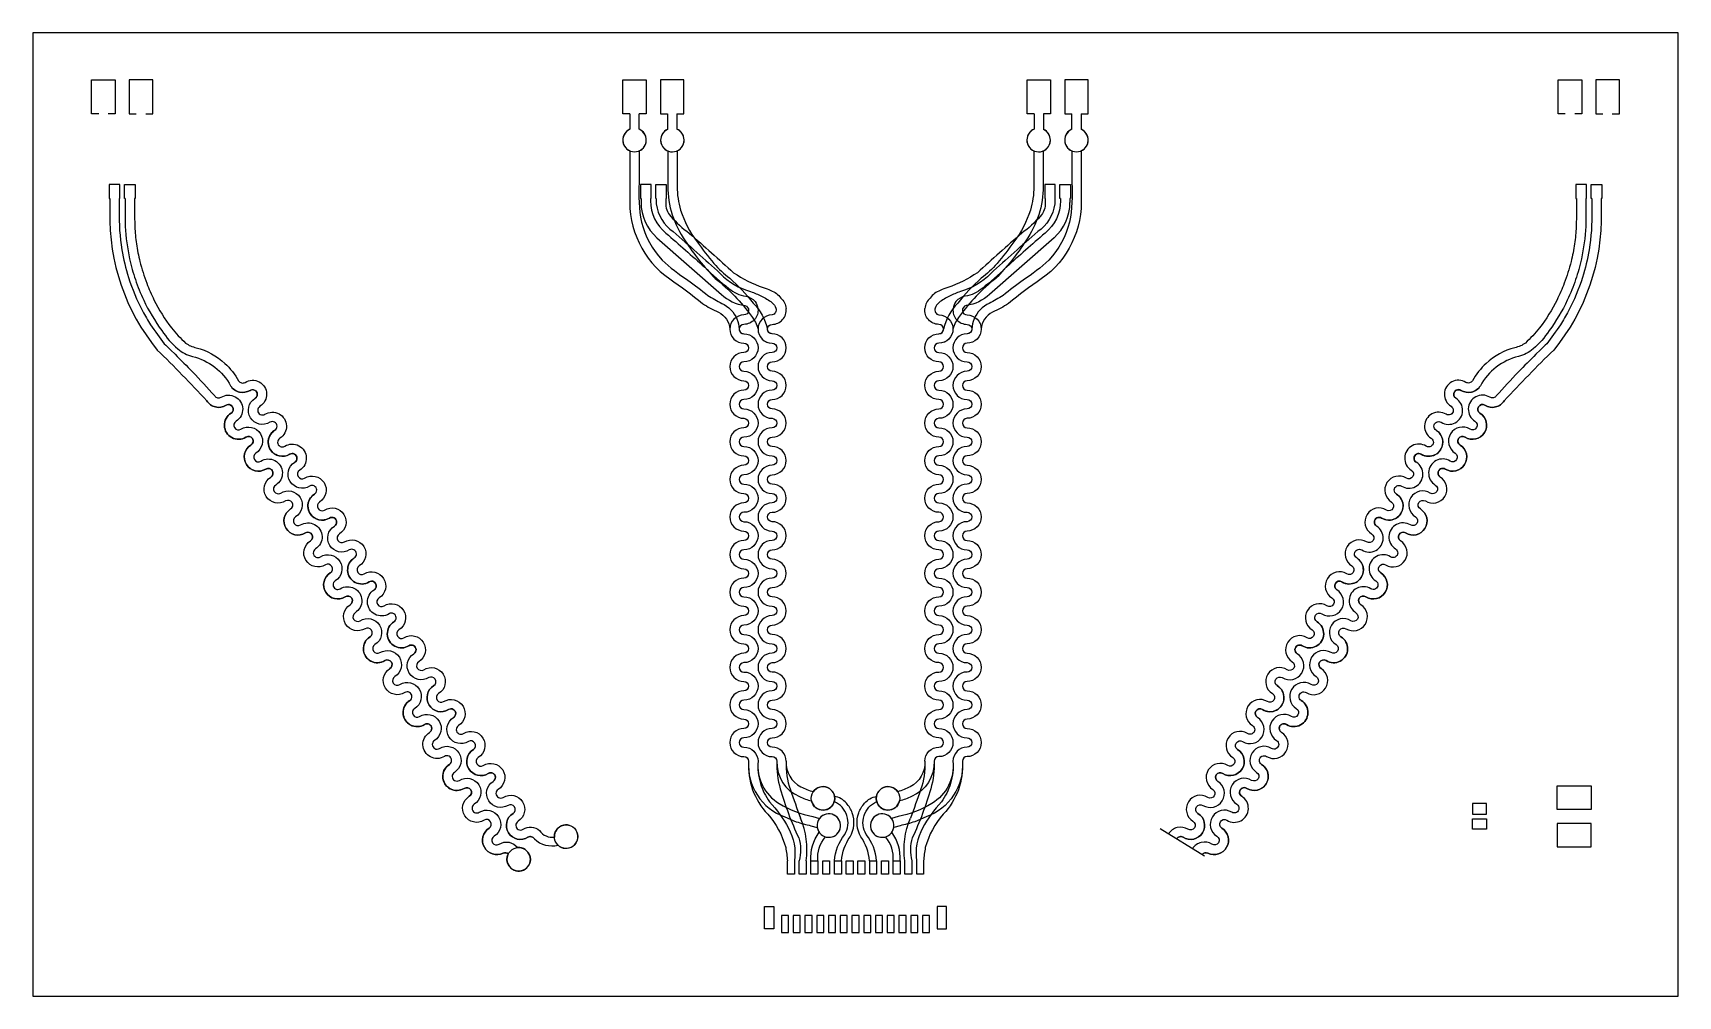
# Model space of a CAD drawing. Header units: inches. Extents: x -35 to 35, y -9 to 32.
import ezdxf

# ---------------------------------------------------------------- set-up
doc = ezdxf.new("R2010")
doc.units = ezdxf.units.IN
doc.header["$MEASUREMENT"] = 0
doc.layers.add('Bottom', color=130, linetype='Continuous')
doc.layers.add('Top', color=11, linetype='Continuous')

msp = doc.modelspace()

# ---------------------------------------------------------------- linework, layer by layer
at = {"layer": 'Bottom'}
for p, q in [((-9.6, 26.98), (-9.6, 25.034)), ((-9.2, 26.98), (-9.2, 25.624)), ((-7.991, 26.98), (-7.991, 25.482)), ((-7.591, 26.98), (-7.591, 25.468)), ((7.591, 26.98), (7.591, 25.468)), ((7.991, 26.98), (7.991, 25.482)), ((9.2, 26.98), (9.2, 25.624)), ((9.6, 26.98), (9.6, 25.034)), ((-0.595, -0.608), (-0.595, -0.607))]:
    msp.add_line(p, q, dxfattribs=at)
for points in [[(-35, -9), (35, -9), (35, 32), (-35, 32)], [(-1.895, -3.24), (-1.6, -3.24), (-1.6, -3.81), (-1.895, -3.81)], [(-1.395, -3.24), (-1.1, -3.24), (-1.1, -3.81), (-1.395, -3.81)], [(-0.895, -3.24), (-0.6, -3.24), (-0.6, -3.81), (-0.895, -3.81)], [(-0.395, -3.24), (-0.1, -3.24), (-0.1, -3.81), (-0.395, -3.81)], [(0.105, -3.24), (0.4, -3.24), (0.4, -3.81), (0.105, -3.81)], [(0.605, -3.24), (0.9, -3.24), (0.9, -3.81), (0.605, -3.81)], [(1.105, -3.24), (1.4, -3.24), (1.4, -3.81), (1.105, -3.81)], [(1.605, -3.24), (1.9, -3.24), (1.9, -3.81), (1.605, -3.81)], [(-3.47, -6.14), (-3.87, -6.14), (-3.87, -5.19), (-3.47, -5.19)], [(-2.85, -5.57), (-3.15, -5.57), (-3.15, -6.29), (-2.85, -6.29)], [(-2.35, -5.57), (-2.65, -5.57), (-2.65, -6.29), (-2.35, -6.29)], [(-1.85, -5.57), (-2.15, -5.57), (-2.15, -6.29), (-1.85, -6.29)], [(-1.35, -5.57), (-1.65, -5.57), (-1.65, -6.29), (-1.35, -6.29)], [(-0.85, -5.57), (-1.15, -5.57), (-1.15, -6.29), (-0.85, -6.29)], [(-0.35, -5.57), (-0.65, -5.57), (-0.65, -6.29), (-0.35, -6.29)], [(0.15, -5.57), (-0.15, -5.57), (-0.15, -6.29), (0.15, -6.29)], [(0.65, -5.57), (0.35, -5.57), (0.35, -6.29), (0.65, -6.29)], [(1.15, -5.57), (0.85, -5.57), (0.85, -6.29), (1.15, -6.29)], [(1.65, -5.57), (1.35, -5.57), (1.35, -6.29), (1.65, -6.29)], [(2.15, -5.57), (1.85, -5.57), (1.85, -6.29), (2.15, -6.29)], [(2.65, -5.57), (2.35, -5.57), (2.35, -6.29), (2.65, -6.29)], [(3.15, -5.57), (2.85, -5.57), (2.85, -6.29), (3.15, -6.29)], [(3.47, -6.14), (3.87, -6.14), (3.87, -5.19), (3.47, -5.19)]]:
    msp.add_lwpolyline(points, close=True, dxfattribs=at)
for points in [[(-9.2, 25.624, 0.069969), (-9.103, 23.942, 22.544078)], [(-7.991, 25.482, 0.153251), (-7.246, 23.152, -0.19905)], [(-7.591, 25.468, 0.069733), (-7.439, 24.455, 17.834001)], [(7.991, 25.482, -0.153251), (7.246, 23.152, 0.19905)], [(7.591, 25.468, -0.069733), (7.439, 24.455, -17.834001)], [(9.2, 25.624, -0.069969), (9.103, 23.942, -22.544078)], [(-9.6, 25.034, 0.260178), (-7.903, 21.525, -0.315895)], [(9.6, 25.034, -0.260178), (7.903, 21.525, 0.315895)], [(-9.103, 23.942, 0.129499), (-8.227, 22.331, -1.844642)], [(-7.439, 24.455, 0.08943), (-6.739, 23.111, -0.4516)], [(7.439, 24.455, -0.08943), (6.739, 23.111, 0.4516)], [(9.103, 23.942, -0.129499), (8.227, 22.331, 1.844642)], [(-7.246, 23.152, 0.051145), (-5.967, 21.545, 1.713893)], [(-6.739, 23.111, 0.030199), (-6.021, 22.191, -70.843638)], [(7.246, 23.152, -0.051145), (5.967, 21.545, -1.713893)], [(6.739, 23.111, -0.030199), (6.021, 22.191, 70.843638)], [(-8.227, 22.331, 0.047319), (-7.138, 21.479, 2.250512)], [(-6.021, 22.191, 0.0565), (-5.352, 21.556, 2.646208)], [(6.021, 22.191, -0.0565), (5.352, 21.556, -2.646208)], [(8.227, 22.331, -0.047319), (7.138, 21.479, -2.250512)], [(-7.903, 21.525, -0.025313), (-6.507, 20.484, -0.025313)], [(-7.138, 21.479, -0.015334), (-6.284, 20.819, 0.055092)], [(-5.967, 21.545, -0.072536), (-4.428, 19.941, 1.88472)], [(-5.352, 21.556, -0.045054), (-4.348, 20.5, -2.655224)], [(5.352, 21.556, 0.045054), (4.348, 20.5, 2.655224)], [(5.967, 21.545, 0.072536), (4.428, 19.941, -1.88472)], [(7.138, 21.479, 0.015334), (6.284, 20.819, -0.055092)], [(7.903, 21.525, 0.025313), (6.507, 20.484, 0.025313)], [(-6.507, 20.484, 0.048206), (-5.832, 20.111, 2.400597)], [(-6.284, 20.819, -0.000622), (-5.691, 20.486, 1.709206)], [(-5.691, 20.486, -0.190808), (-5.044, 19.823, -0.648071)], [(-4.348, 20.5, -0.141477), (-3.748, 19.394, 3.325873)], [(4.348, 20.5, 0.141477), (3.748, 19.394, -3.325873)], [(5.691, 20.486, 0.190808), (5.044, 19.823, 0.648071)], [(6.284, 20.819, 0.000622), (5.691, 20.486, -1.709206)], [(6.507, 20.484, -0.048206), (5.832, 20.111, -2.400597)], [(-5.832, 20.111, -0.268811), (-5.348, 19.394)], [(-5.044, 19.823, -0.089216), (-4.948, 19.394, -1.369325)], [(-4.428, 19.941, -0.10692), (-4.148, 19.394, 1.784146)], [(4.428, 19.941, 0.10692), (4.148, 19.394, -1.784146)], [(5.044, 19.823, 0.089216), (4.948, 19.394, 1.369325)], [(5.832, 20.111, 0.268811), (5.348, 19.394)], [(-5.348, 19.394, 0.414216), (-4.748, 18.794, -1), (-4.748, 18.394, 1), (-4.748, 17.194, -1), (-4.748, 16.794, 1), (-4.748, 15.594, -1), (-4.748, 15.194, 1), (-4.748, 13.994, -1), (-4.748, 13.594, 1), (-4.748, 12.394, -1), (-4.748, 11.994, 1), (-4.748, 10.794, -1), (-4.748, 10.394, 1), (-4.748, 9.194, -1), (-4.748, 8.794, 1), (-4.748, 7.594, -1), (-4.748, 7.194, 1), (-4.748, 5.994, -1), (-4.748, 5.594, 1), (-4.748, 4.394, -1), (-4.748, 3.994, 1), (-4.748, 2.794, -1), (-4.748, 2.394, 1), (-4.748, 1.194, -0.408532), (-4.548, 0.998)], [(-4.948, 19.394, 0.414214), (-4.748, 19.194, -1), (-4.748, 17.994, 1), (-4.748, 17.594, -1), (-4.748, 16.394, 1), (-4.748, 15.994, -1), (-4.748, 14.794, 1), (-4.748, 14.394, -1), (-4.748, 13.194, 1), (-4.748, 12.794, -1), (-4.748, 11.594, 1), (-4.748, 11.194, -1), (-4.748, 9.994, 1), (-4.748, 9.594, -1), (-4.748, 8.394, 1), (-4.748, 7.994, -1), (-4.748, 6.794, 1), (-4.748, 6.394, -1), (-4.748, 5.194, 1), (-4.748, 4.794, -1), (-4.748, 3.594, 1), (-4.748, 3.194, -1), (-4.748, 1.994, 1), (-4.748, 1.594, -0.412317), (-4.148, 0.998)], [(-4.148, 19.394, 0.414214), (-3.548, 18.794, -1), (-3.548, 18.394, 1), (-3.548, 17.194, -1), (-3.548, 16.794, 1), (-3.548, 15.594, -1), (-3.548, 15.194, 1), (-3.548, 13.994, -1), (-3.548, 13.594, 1), (-3.548, 12.394, -1), (-3.548, 11.994, 1), (-3.548, 10.794, -1), (-3.548, 10.394, 1), (-3.548, 9.194, -1), (-3.548, 8.794, 1), (-3.548, 7.594, -1), (-3.548, 7.194, 1), (-3.548, 5.994, -1), (-3.548, 5.594, 1), (-3.548, 4.394, -1), (-3.548, 3.994, 1), (-3.548, 2.794, -1), (-3.548, 2.394, 1), (-3.548, 1.194, -0.408532), (-3.348, 0.998)], [(-2.948, 0.997, 0.412317), (-3.548, 1.594, -1), (-3.548, 1.994, 1), (-3.548, 3.194, -1), (-3.548, 3.594, 1), (-3.548, 4.794, -1), (-3.548, 5.194, 1), (-3.548, 6.394, -1), (-3.548, 6.794, 1), (-3.548, 7.994, -1), (-3.548, 8.394, 1), (-3.548, 9.594, -1), (-3.548, 9.994, 1), (-3.548, 11.194, -1), (-3.548, 11.594, 1), (-3.548, 12.794, -1), (-3.548, 13.194, 1), (-3.548, 14.394, -1), (-3.548, 14.794, 1), (-3.548, 15.994, -1), (-3.548, 16.394, 1), (-3.548, 17.594, -1), (-3.548, 17.994, 1), (-3.548, 19.194, -0.414777), (-3.748, 19.394, -0.414777)], [(2.948, 0.997, -0.412317), (3.548, 1.594, 1), (3.548, 1.994, -1), (3.548, 3.194, 1), (3.548, 3.594, -1), (3.548, 4.794, 1), (3.548, 5.194, -1), (3.548, 6.394, 1), (3.548, 6.794, -1), (3.548, 7.994, 1), (3.548, 8.394, -1), (3.548, 9.594, 1), (3.548, 9.994, -1), (3.548, 11.194, 1), (3.548, 11.594, -1), (3.548, 12.794, 1), (3.548, 13.194, -1), (3.548, 14.394, 1), (3.548, 14.794, -1), (3.548, 15.994, 1), (3.548, 16.394, -1), (3.548, 17.594, 1), (3.548, 17.994, -1), (3.548, 19.194, 0.414777), (3.748, 19.394, 0.414777)], [(2.948, 0.997, -0.412317), (3.548, 1.594, 1), (3.548, 1.994, -1), (3.548, 3.194, 1), (3.548, 3.594, -1), (3.548, 4.794, 1), (3.548, 5.194, -1), (3.548, 6.394, 1), (3.548, 6.794, -1), (3.548, 7.994, 1), (3.548, 8.394, -1), (3.548, 9.594, 1), (3.548, 9.994, -1), (3.548, 11.194, 1), (3.548, 11.594, -1), (3.548, 12.794, 1), (3.548, 13.194, -1), (3.548, 14.394, 1), (3.548, 14.794, -1), (3.548, 15.994, 1), (3.548, 16.394, -1), (3.548, 17.594, 1), (3.548, 17.994, -1), (3.548, 19.194, 0.414777), (3.748, 19.394, 0.414777)], [(4.148, 19.394, -0.414214), (3.548, 18.794, 1), (3.548, 18.394, -1), (3.548, 17.194, 1), (3.548, 16.794, -1), (3.548, 15.594, 1), (3.548, 15.194, -1), (3.548, 13.994, 1), (3.548, 13.594, -1), (3.548, 12.394, 1), (3.548, 11.994, -1), (3.548, 10.794, 1), (3.548, 10.394, -1), (3.548, 9.194, 1), (3.548, 8.794, -1), (3.548, 7.594, 1), (3.548, 7.194, -1), (3.548, 5.994, 1), (3.548, 5.594, -1), (3.548, 4.394, 1), (3.548, 3.994, -1), (3.548, 2.794, 1), (3.548, 2.394, -1), (3.548, 1.194, 0.408532), (3.348, 0.998)], [(4.148, 19.394, -0.414214), (3.548, 18.794, 1), (3.548, 18.394, -1), (3.548, 17.194, 1), (3.548, 16.794, -1), (3.548, 15.594, 1), (3.548, 15.194, -1), (3.548, 13.994, 1), (3.548, 13.594, -1), (3.548, 12.394, 1), (3.548, 11.994, -1), (3.548, 10.794, 1), (3.548, 10.394, -1), (3.548, 9.194, 1), (3.548, 8.794, -1), (3.548, 7.594, 1), (3.548, 7.194, -1), (3.548, 5.994, 1), (3.548, 5.594, -1), (3.548, 4.394, 1), (3.548, 3.994, -1), (3.548, 2.794, 1), (3.548, 2.394, -1), (3.548, 1.194, 0.408532), (3.348, 0.998)], [(4.948, 19.394, -0.414214), (4.748, 19.194, 1), (4.748, 17.994, -1), (4.748, 17.594, 1), (4.748, 16.394, -1), (4.748, 15.994, 1), (4.748, 14.794, -1), (4.748, 14.394, 1), (4.748, 13.194, -1), (4.748, 12.794, 1), (4.748, 11.594, -1), (4.748, 11.194, 1), (4.748, 9.994, -1), (4.748, 9.594, 1), (4.748, 8.394, -1), (4.748, 7.994, 1), (4.748, 6.794, -1), (4.748, 6.394, 1), (4.748, 5.194, -1), (4.748, 4.794, 1), (4.748, 3.594, -1), (4.748, 3.194, 1), (4.748, 1.994, -1), (4.748, 1.594, 0.412317), (4.148, 0.998)], [(4.948, 19.394, -0.414214), (4.748, 19.194, 1), (4.748, 17.994, -1), (4.748, 17.594, 1), (4.748, 16.394, -1), (4.748, 15.994, 1), (4.748, 14.794, -1), (4.748, 14.394, 1), (4.748, 13.194, -1), (4.748, 12.794, 1), (4.748, 11.594, -1), (4.748, 11.194, 1), (4.748, 9.994, -1), (4.748, 9.594, 1), (4.748, 8.394, -1), (4.748, 7.994, 1), (4.748, 6.794, -1), (4.748, 6.394, 1), (4.748, 5.194, -1), (4.748, 4.794, 1), (4.748, 3.594, -1), (4.748, 3.194, 1), (4.748, 1.994, -1), (4.748, 1.594, 0.412317), (4.148, 0.998)], [(5.348, 19.394, -0.414216), (4.748, 18.794, 1), (4.748, 18.394, -1), (4.748, 17.194, 1), (4.748, 16.794, -1), (4.748, 15.594, 1), (4.748, 15.194, -1), (4.748, 13.994, 1), (4.748, 13.594, -1), (4.748, 12.394, 1), (4.748, 11.994, -1), (4.748, 10.794, 1), (4.748, 10.394, -1), (4.748, 9.194, 1), (4.748, 8.794, -1), (4.748, 7.594, 1), (4.748, 7.194, -1), (4.748, 5.994, 1), (4.748, 5.594, -1), (4.748, 4.394, 1), (4.748, 3.994, -1), (4.748, 2.794, 1), (4.748, 2.394, -1), (4.748, 1.194, 0.408532), (4.548, 0.998)], [(5.348, 19.394, -0.414216), (4.748, 18.794, 1), (4.748, 18.394, -1), (4.748, 17.194, 1), (4.748, 16.794, -1), (4.748, 15.594, 1), (4.748, 15.194, -1), (4.748, 13.994, 1), (4.748, 13.594, -1), (4.748, 12.394, 1), (4.748, 11.994, -1), (4.748, 10.794, 1), (4.748, 10.394, -1), (4.748, 9.194, 1), (4.748, 8.794, -1), (4.748, 7.594, 1), (4.748, 7.194, -1), (4.748, 5.994, 1), (4.748, 5.594, -1), (4.748, 4.394, 1), (4.748, 3.994, -1), (4.748, 2.794, 1), (4.748, 2.394, -1), (4.748, 1.194, 0.408532), (4.548, 0.998)], [(-4.548, 0.998, 0.208269), (-3.737, -1.256, 7.786971)], [(-4.148, 0.998, 0.091123), (-4.044, 0.054, 0.084877), (-3.654, -0.731, -0.064803), (-2.856, -1.851, -0.170191), (-2.6, -3.24)], [(-3.348, 0.998, 0.084422), (-3.2, -0.177, -4.832891)], [(-2.948, 0.997, 0.094066), (-2.772, -0.217, -0.998333)], [(4.148, 0.998, -0.091123), (4.044, 0.054, -0.084877), (3.654, -0.731, 0.064803), (2.856, -1.851, 0.170191), (2.6, -3.24)], [(2.948, 0.997, -0.094066), (2.772, -0.217, 0.998333)], [(3.348, 0.998, -0.084422), (3.2, -0.177, 4.832891)], [(4.548, 0.998, -0.208269), (3.737, -1.256, -7.786971)], [(-3.2, -0.177, 0.041885), (-2.416, -2.257, 16.383379)], [(-2.772, -0.217, 0.003926), (-2.34, -1.423, 5.69661)], [(-0.388, -0.788, 0.186706), (-0.891, -0.5, 0.186706)], [(0.388, -0.788, -0.186706), (0.891, -0.5, -0.186706)], [(2.772, -0.217, -0.003926), (2.34, -1.423, -5.69661)], [(3.2, -0.177, -0.041885), (2.416, -2.257, -16.383379)], [(-3.737, -1.256, -0.116596), (-2.971, -2.67, -0.365473)], [(-0.458, -2.121, 0.454196), (-0.904, -0.72, 0.38669)], [(-0.138, -1.203, 0.095052), (-0.388, -0.788, 5.769711)], [(-0.232, -2.222, 0.223113), (-0.138, -1.203, 2.365516)], [(0.232, -2.222, -0.223113), (0.138, -1.203, -2.365516)], [(0.138, -1.203, -0.095052), (0.388, -0.788, -5.769711)], [(0.458, -2.121, -0.454196), (0.904, -0.72, -0.38669)], [(3.737, -1.256, 0.116596), (2.971, -2.67, 0.365473)], [(-2.1, -3.24, 0.140563), (-2.34, -1.423, 2.711107)], [(-1.895, -3.24, -0.174066), (-1.549, -2.022, 2.749458)], [(1.895, -3.24, 0.174066), (1.549, -2.022, -2.749458)], [(2.1, -3.24, -0.140563), (2.34, -1.423, -2.711107)], [(-2.971, -2.67, -0.031511), (-2.895, -3.24, 0.26164)], [(-2.416, -2.257, -0.140882), (-2.395, -3.24, 0.225549)], [(-1.6, -3.24, -0.216245), (-1.273, -2.223, -0.667254)], [(-0.895, -3.24, -0.14805), (-0.458, -2.121, -1.741489)], [(-0.6, -3.24, -0.127249), (-0.232, -2.222, 1.941298)], [(0.6, -3.24, 0.127249), (0.232, -2.222, -1.941298)], [(0.895, -3.24, 0.14805), (0.458, -2.121, 1.741489)], [(1.6, -3.24, 0.216245), (1.273, -2.223, 0.667254)], [(2.416, -2.257, 0.140882), (2.395, -3.24, -0.225549)], [(2.971, -2.67, 0.031511), (2.895, -3.24, -0.26164)]]:
    msp.add_lwpolyline(points, format="xyb", dxfattribs=at)
for points in [[(-2.6, -3.24), (-2.6, -3.81), (-2.895, -3.81), (-2.895, -3.24)], [(-2.1, -3.24), (-2.1, -3.81), (-2.395, -3.81), (-2.395, -3.24)], [(2.395, -3.24), (2.4, -3.24), (2.4, -3.81), (2.105, -3.81), (2.105, -3.24)], [(2.895, -3.24), (2.9, -3.24), (2.9, -3.81), (2.605, -3.81), (2.605, -3.24)]]:
    msp.add_lwpolyline(points, dxfattribs=at)
for centre in [(-1.384, -0.583), (1.384, -0.583), (-12.312, -2.211), (-14.332, -3.179)]:
    msp.add_circle(centre, 0.5, dxfattribs=at)
for centre, start, end in [((-9.4, 27.438), 113.57818, 246.42182), ((-9.4, 27.438), 293.57818, 66.42182), ((-7.791, 27.438), 114.66599, 246.42182), ((-7.791, 27.438), 293.57818, 67.50069), ((7.791, 27.438), 112.49931, 246.42182), ((7.791, 27.438), 293.57818, 65.33401), ((9.4, 27.438), 113.57818, 246.42182), ((9.4, 27.438), 293.57818, 66.42182), ((-1.134, -1.742), 253.90107, 214.00591), ((1.134, -1.742), 325.99409, 286.09893)]:
    msp.add_arc(centre, 0.5, start, end, dxfattribs=at)
at = {"layer": 'Top'}
for p, q in [((-9.6, 28.55), (-9.6, 27.897)), ((-8, 28.55), (-8, 27.893)), ((-7.6, 28.55), (-7.6, 27.9)), ((7.6, 28.55), (7.6, 27.9)), ((8, 28.55), (8, 27.893)), ((9.6, 28.55), (9.6, 27.897)), ((-9.125, 24.95), (-9.125, 24.78)), ((-8.725, 24.95), (-8.725, 24.85)), ((-8.475, 24.95), (-8.475, 24.721)), ((-8.075, 24.95), (-8.075, 24.789)), ((8.075, 24.95), (8.075, 24.789)), ((8.475, 24.95), (8.475, 24.721)), ((8.725, 24.95), (8.725, 24.85)), ((9.125, 24.95), (9.125, 24.78)), ((-31.325, 24.424), (-31.325, 24.424)), ((31.325, 24.424), (31.325, 24.424)), ((-7.078, 23.474), (-7.078, 23.474)), ((7.078, 23.474), (7.078, 23.474)), ((-3.469, 20.436), (-3.469, 20.436)), ((3.469, 20.436), (3.469, 20.436)), ((-30.752, 20.1), (-30.752, 20.1)), ((30.752, 20.1), (30.752, 20.1)), ((-4.224, -0.375), (-4.223, -0.375)), ((4.224, -0.375), (4.223, -0.375)), ((14.85, -3.043), (12.967, -1.886))]:
    msp.add_line(p, q, dxfattribs=at)
for points in [[(-35, -9), (35, -9), (35, 32), (-35, 32)], [(29.85, -1.05), (29.85, -0.05), (31.3, -0.05), (31.3, -1.05)], [(26.85, -1.25), (26.85, -0.8), (26.25, -0.8), (26.25, -1.25)], [(26.85, -1.45), (26.85, -1.9), (26.25, -1.9), (26.25, -1.45)], [(31.3, -2.65), (31.3, -1.65), (29.85, -1.65), (29.85, -2.65)]]:
    msp.add_lwpolyline(points, close=True, dxfattribs=at)
for points in [[(-32.2, 28.55), (-32.5, 28.55), (-32.5, 30), (-31.5, 30), (-31.5, 28.55), (-31.8, 28.55)], [(-30.2, 28.55), (-29.9, 28.55), (-29.9, 30), (-30.9, 30), (-30.9, 28.55), (-30.6, 28.55)], [(-9.6, 28.55), (-9.9, 28.55), (-9.9, 30), (-8.9, 30), (-8.9, 28.55), (-9.2, 28.55)], [(-7.6, 28.55), (-7.3, 28.55), (-7.3, 30), (-8.3, 30), (-8.3, 28.55), (-8, 28.55)], [(7.6, 28.55), (7.3, 28.55), (7.3, 30), (8.3, 30), (8.3, 28.55), (8, 28.55)], [(9.6, 28.55), (9.9, 28.55), (9.9, 30), (8.9, 30), (8.9, 28.55), (9.2, 28.55)], [(30.2, 28.55), (29.9, 28.55), (29.9, 30), (30.9, 30), (30.9, 28.55), (30.6, 28.55)], [(32.2, 28.55), (32.5, 28.55), (32.5, 30), (31.5, 30), (31.5, 28.55), (31.8, 28.55)], [(-9.2, 27.897), (-9.2, 28.55)], [(9.2, 27.897), (9.2, 28.55)], [(-31.325, 24.95), (-31.3, 24.95), (-31.3, 25.55), (-31.75, 25.55), (-31.75, 24.95), (-31.725, 24.95)], [(-31.075, 24.95), (-31.1, 24.95), (-31.1, 25.55), (-30.65, 25.55), (-30.65, 24.95), (-30.675, 24.95)], [(-8.725, 24.95), (-8.7, 24.95), (-8.7, 25.55), (-9.15, 25.55), (-9.15, 24.95), (-9.125, 24.95)], [(-8.475, 24.95), (-8.5, 24.95), (-8.5, 25.55), (-8.05, 25.55), (-8.05, 24.95), (-8.075, 24.95)], [(8.475, 24.95), (8.5, 24.95), (8.5, 25.55), (8.05, 25.55), (8.05, 24.95), (8.075, 24.95)], [(8.725, 24.95), (8.7, 24.95), (8.7, 25.55), (9.15, 25.55), (9.15, 24.95), (9.125, 24.95)], [(31.075, 24.95), (31.1, 24.95), (31.1, 25.55), (30.65, 25.55), (30.65, 24.95), (30.675, 24.95)], [(31.325, 24.95), (31.3, 24.95), (31.3, 25.55), (31.75, 25.55), (31.75, 24.95), (31.725, 24.95)], [(-2.97, 19.994), (-2.982, 19.994)], [(2.97, 19.994), (2.982, 19.994)], [(-3.001, -1.374), (-2.524, -1.576)], [(-1.809, -1.358), (-1.528, -1.435)], [(1.809, -1.358), (1.528, -1.435)], [(3.001, -1.374), (2.524, -1.576)], [(-1.897, -1.748), (-1.628, -1.822)], [(1.897, -1.748), (1.628, -1.822)]]:
    msp.add_lwpolyline(points, dxfattribs=at)
for points in [[(-31.725, 24.95), (-31.725, 24.383, 0.17889), (-29.71, 18.5, -0.014539), (-27.606, 16.344, 0.414214), (-26.78, 16.151, -1), (-26.569, 15.812, 1), (-25.935, 14.792, -1), (-25.724, 14.453, 1), (-25.935, 14.792, -1), (-26.569, 15.812, 1), (-26.78, 16.151, -0.414214), (-27.606, 16.344)], [(-31.325, 24.95), (-31.325, 24.424, 0.047793), (-31.213, 22.77, 0.035503), (-30.93, 21.588, 0.04506), (-30.336, 20.166, 0.020076), (-29.99, 19.571, 0.007342), (-29.412, 18.768, -0.00297), (-29.136, 18.5), (-28.952, 18.318, -0.005065), (-28.209, 17.566, -0.010756), (-27.266, 16.555, 0.414214), (-26.991, 16.491, -1), (-26.357, 15.472, 1), (-26.146, 15.132, -1), (-25.513, 14.113, 1), (-25.302, 13.773, -1), (-24.668, 12.754, 1), (-24.457, 12.414, -1), (-23.824, 11.395, 1), (-23.613, 11.055, -1), (-22.979, 10.036, 1), (-22.768, 9.697, -1), (-22.134, 8.677, 1), (-21.923, 8.338, -1), (-21.29, 7.318, 1), (-21.079, 6.979, -1), (-20.445, 5.96, 1), (-20.234, 5.62, -1), (-19.601, 4.601, 1), (-19.389, 4.261, -1), (-18.756, 3.242, 1), (-18.545, 2.902, -1), (-17.911, 1.883, 1), (-17.7, 1.543, -1), (-17.067, 0.524, 1), (-16.856, 0.184, -1), (-16.222, -0.835, 1), (-16.011, -1.175, -1), (-15.378, -2.194, 1), (-15.166, -2.534, -0.387284), (-14.372, -2.681, -0.387284)], [(-31.075, 24.95), (-31.075, 24.566, 0.016759), (-31.068, 23.763, 0.041781), (-30.883, 22.377, 0.027407), (-30.638, 21.5, 0.028224), (-30.287, 20.629, 0.053109), (-29.509, 19.325, 0.074761), (-28.832, 18.55, 0.122622), (-28.207, 18.228, -0.210336), (-26.587, 16.978)], [(-30.675, 24.95), (-30.675, 24.604, 0.001375), (-30.667, 23.746, 0.022803), (-30.594, 23.023, 0.02434), (-30.446, 22.266, 0.030531), (-30.157, 21.344, 0.022568), (-29.848, 20.637, 0.044678), (-29.106, 19.441, 0.03404), (-28.503, 18.798, 0.113621), (-28.052, 18.601, -0.119811), (-26.834, 17.933, -0.081693), (-26.247, 17.189, 0.414214), (-25.972, 17.125, -1), (-25.338, 16.105, 1), (-25.127, 15.766, -1), (-24.494, 14.746, 1), (-24.283, 14.407, -1), (-23.649, 13.388, 1), (-23.438, 13.048, -1), (-22.804, 12.029, 1), (-22.593, 11.689, -1), (-21.96, 10.67, 1), (-21.749, 10.33, -1), (-21.115, 9.311, 1), (-20.904, 8.971, -1), (-20.271, 7.952, 1), (-20.06, 7.612, -1), (-19.426, 6.593, 1), (-19.215, 6.253, -1), (-18.581, 5.234, 1), (-18.37, 4.894, -1), (-17.737, 3.875, 1), (-17.526, 3.535, -1), (-16.892, 2.516, 1), (-16.681, 2.177, -1), (-16.048, 1.157, 1), (-15.837, 0.818, -1), (-15.203, -0.202, 1), (-14.992, -0.541, -1), (-14.358, -1.56, 1), (-14.147, -1.9, -0.326276), (-13.442, -1.953, -0.418593)], [(-8.725, 24.85, 0.22442), (-8.067, 23.477, 2.086615)], [(-8.475, 24.721, 0.219446), (-7.756, 23.539, -4.212058)], [(-8.075, 24.789, 0.197026), (-7.856, 24.187, -3.275441)], [(8.475, 24.721, -0.219446), (7.756, 23.539, 4.212058)], [(8.075, 24.789, -0.197026), (7.856, 24.187, 3.275441)], [(8.725, 24.85, -0.22442), (8.067, 23.477, -2.086615)], [(30.675, 24.95), (30.675, 24.604, -0.001375), (30.667, 23.746, -0.022803), (30.594, 23.023, -0.02434), (30.446, 22.266, -0.030531), (30.157, 21.344, -0.022568), (29.848, 20.637, -0.044678), (29.106, 19.441, -0.03404), (28.503, 18.798, -0.113621), (28.052, 18.601, 0.119811), (26.834, 17.933, 0.081693), (26.247, 17.189, -0.414214), (25.972, 17.125, 1), (25.338, 16.105, -1), (25.127, 15.766, 1), (24.494, 14.746, -1), (24.283, 14.407, 1), (23.649, 13.388, -1), (23.438, 13.048, 1), (22.804, 12.029, -1), (22.593, 11.689, 1), (21.96, 10.67, -1), (21.749, 10.33, 1), (21.115, 9.311, -1), (20.904, 8.971, 1), (20.271, 7.952, -1), (20.06, 7.612, 1), (19.426, 6.593, -1), (19.215, 6.253, 1), (18.581, 5.234, -1), (18.37, 4.894, 1), (17.737, 3.875, -1), (17.526, 3.535, 1), (16.892, 2.516, -1), (16.681, 2.177, 1), (16.048, 1.157, -1), (15.837, 0.818, 1), (15.203, -0.202, -1), (14.992, -0.541, 1), (14.358, -1.56, -1), (14.147, -1.9, 0.418593), (13.316, -2.101, 0.418593)], [(31.325, 24.95), (31.325, 24.424, -0.047793), (31.213, 22.77, -0.035503), (30.93, 21.588, -0.04506), (30.336, 20.166, -0.020076), (29.99, 19.571, -0.007342), (29.412, 18.768, 0.00297), (29.136, 18.5), (28.952, 18.318, 0.005065), (28.209, 17.566, 0.010756), (27.266, 16.555, -0.414214), (26.991, 16.491, 1), (26.357, 15.472, -1), (26.146, 15.132, 1), (25.513, 14.113, -1), (25.302, 13.773, 1), (24.668, 12.754, -1), (24.457, 12.414, 1), (23.824, 11.395, -1), (23.613, 11.055, 1), (22.979, 10.036, -1), (22.768, 9.697, 1), (22.134, 8.677, -1), (21.923, 8.338, 1), (21.29, 7.318, -1), (21.079, 6.979, 1), (20.445, 5.96, -1), (20.234, 5.62, 1), (19.601, 4.601, -1), (19.389, 4.261, 1), (18.756, 3.242, -1), (18.545, 2.902, 1), (17.911, 1.883, -1), (17.7, 1.543, 1), (17.067, 0.524, -1), (16.856, 0.184, 1), (16.222, -0.835, -1), (16.011, -1.175, 1), (15.378, -2.194, -1), (15.166, -2.534, 0.415672), (14.339, -2.729, 0.415672)], [(31.725, 24.95), (31.725, 24.383, -0.17889), (29.71, 18.5, 0.014539), (27.606, 16.344, -0.414214), (26.78, 16.151, 1), (26.569, 15.812, -1), (25.935, 14.792, 1), (25.724, 14.453, -1), (25.935, 14.792, 1), (26.569, 15.812, -1), (26.78, 16.151, 0.414214), (27.606, 16.344)], [(31.075, 24.95), (31.075, 24.566, -0.016759), (31.068, 23.763, -0.041781), (30.883, 22.377, -0.027407), (30.638, 21.5, -0.028224), (30.287, 20.629, -0.053109), (29.509, 19.325, -0.074761), (28.832, 18.55, -0.122622), (28.207, 18.228, 0.210336), (26.587, 16.978)], [(-7.856, 24.187, 0.053242), (-7.078, 23.474, 0.916995)], [(7.856, 24.187, -0.053242), (7.078, 23.474, -0.916995)], [(-8.448, 23.279), (-5.708, 20.864, 0.140261), (-4.715, 20.391, -0.920604), (-4.748, 19.994)], [(-8.067, 23.477, -0.006754), (-6.417, 22.022, -0.060817)], [(-7.756, 23.539, -0.008578), (-5.753, 21.753, -4.002252)], [(-7.078, 23.474, -0.005285), (-5.187, 21.79, 0.071341)], [(8.448, 23.279), (5.708, 20.864, -0.140261), (4.715, 20.391, 0.920604), (4.748, 19.994)], [(7.078, 23.474, 0.005285), (5.187, 21.79, -0.071341)], [(7.756, 23.539, 0.008578), (5.753, 21.753, 4.002252)], [(8.067, 23.477, 0.006754), (6.417, 22.022, 0.060817)], [(-6.417, 22.022, 0.019885), (-5.39, 21.118, -0.010322)], [(-5.753, 21.753, 0.131689), (-4.462, 20.991, -3.788868)], [(-5.187, 21.79, 0.062266), (-3.928, 21.162, 0.099814)], [(5.187, 21.79, -0.062266), (3.928, 21.162, -0.099814)], [(5.753, 21.753, -0.131689), (4.462, 20.991, 3.788868)], [(6.417, 22.022, -0.019885), (5.39, 21.118, 0.010322)], [(-5.39, 21.118, 0.126828), (-4.669, 20.789, -4.54327)], [(-3.928, 21.162, -0.017642), (-3.603, 21.037, -0.210053)], [(-3.603, 21.037, -0.141669), (-3.179, 20.713, 1.580903)], [(3.603, 21.037, 0.141669), (3.179, 20.713, -1.580903)], [(3.928, 21.162, 0.017642), (3.603, 21.037, 0.210053)], [(5.39, 21.118, -0.126828), (4.669, 20.789, 4.54327)], [(-4.669, 20.789, -0.173827), (-4.276, 20.565, 1.142083)], [(-4.462, 20.991, -0.029459), (-3.998, 20.794, 0.181443)], [(-4.276, 20.565, -0.13981), (-4.152, 20.264, 0.339885)], [(-3.998, 20.794, -0.056764), (-3.554, 20.521, -0.147641), (-3.387, 20.285, -0.43716), (-3.548, 19.994, 0.43716)], [(-3.179, 20.713, -0.19317), (-2.952, 20.264, -1.75759)], [(3.179, 20.713, 0.19317), (2.952, 20.264, 1.75759)], [(3.998, 20.794, 0.056764), (3.554, 20.521, 0.147641), (3.387, 20.285, 0.43716), (3.548, 19.994, -0.43716)], [(4.462, 20.991, 0.029459), (3.998, 20.794, -0.181443)], [(4.276, 20.565, 0.13981), (4.152, 20.264, -0.339885)], [(4.669, 20.789, 0.173827), (4.276, 20.565, -1.142083)], [(-4.748, 19.994, 1), (-4.748, 18.794, -1), (-4.748, 18.394, 1), (-4.748, 17.194, -1), (-4.748, 16.794, 1), (-4.748, 15.594, -1), (-4.748, 15.194, 1), (-4.748, 13.994, -1), (-4.748, 13.594, 1), (-4.748, 12.394, -1), (-4.748, 11.994, 1), (-4.748, 10.794, -1), (-4.748, 10.394, 1), (-4.748, 9.194, -1), (-4.748, 8.794, 1), (-4.748, 7.594, -1), (-4.748, 7.194, 1), (-4.748, 5.994, -1), (-4.748, 5.594, 1), (-4.748, 4.394, -1), (-4.748, 3.994, 1), (-4.748, 2.794, -1), (-4.748, 2.394, 1), (-4.748, 1.194, -0.408532), (-4.548, 0.998), (-4.548, 0.998)], [(-4.152, 20.264, -0.448817), (-4.748, 19.594, 1), (-4.748, 19.194, -1), (-4.748, 17.994, 1), (-4.748, 17.594, -1), (-4.748, 16.394, 1), (-4.748, 15.994, -1), (-4.748, 14.794, 1), (-4.748, 14.394, -1), (-4.748, 13.194, 1), (-4.748, 12.794, -1), (-4.748, 11.594, 1), (-4.748, 11.194, -1), (-4.748, 9.994, 1), (-4.748, 9.594, -1), (-4.748, 8.394, 1), (-4.748, 7.994, -1), (-4.748, 6.794, 1), (-4.748, 6.394, -1), (-4.748, 5.194, 1), (-4.748, 4.794, -1), (-4.748, 3.594, 1), (-4.748, 3.194, -1), (-4.748, 1.994, 1), (-4.748, 1.594, -0.412317), (-4.148, 0.998)], [(-3.548, 19.994, 1), (-3.548, 18.794, -1), (-3.548, 18.394, 1), (-3.548, 17.194, -1), (-3.548, 16.794, 1), (-3.548, 15.594, -1), (-3.548, 15.194, 1), (-3.548, 13.994, -1), (-3.548, 13.594, 1), (-3.548, 12.394, -1), (-3.548, 11.994, 1), (-3.548, 10.794, -1), (-3.548, 10.394, 1), (-3.548, 9.194, -1), (-3.548, 8.794, 1), (-3.548, 7.594, -1), (-3.548, 7.194, 1), (-3.548, 5.994, -1), (-3.548, 5.594, 1), (-3.548, 4.394, -1), (-3.548, 3.994, 1), (-3.548, 2.794, -1), (-3.548, 2.394, 1), (-3.548, 1.194, -0.408532), (-3.348, 0.998)], [(-2.948, 0.998, 0.412317), (-3.548, 1.594, -1), (-3.548, 1.994, 1), (-3.548, 3.194, -1), (-3.548, 3.594, 1), (-3.548, 4.794, -1), (-3.548, 5.194, 1), (-3.548, 6.394, -1), (-3.548, 6.794, 1), (-3.548, 7.994, -1), (-3.548, 8.394, 1), (-3.548, 9.594, -1), (-3.548, 9.994, 1), (-3.548, 11.194, -1), (-3.548, 11.594, 1), (-3.548, 12.794, -1), (-3.548, 13.194, 1), (-3.548, 14.394, -1), (-3.548, 14.794, 1), (-3.548, 15.994, -1), (-3.548, 16.394, 1), (-3.548, 17.594, -1), (-3.548, 17.994, 1), (-3.548, 19.194, -1), (-3.548, 19.594, 0.448817), (-2.952, 20.264)], [(2.948, 0.998, -0.412317), (3.548, 1.594, 1), (3.548, 1.994, -1), (3.548, 3.194, 1), (3.548, 3.594, -1), (3.548, 4.794, 1), (3.548, 5.194, -1), (3.548, 6.394, 1), (3.548, 6.794, -1), (3.548, 7.994, 1), (3.548, 8.394, -1), (3.548, 9.594, 1), (3.548, 9.994, -1), (3.548, 11.194, 1), (3.548, 11.594, -1), (3.548, 12.794, 1), (3.548, 13.194, -1), (3.548, 14.394, 1), (3.548, 14.794, -1), (3.548, 15.994, 1), (3.548, 16.394, -1), (3.548, 17.594, 1), (3.548, 17.994, -1), (3.548, 19.194, 1), (3.548, 19.594, -0.448817), (2.952, 20.264)], [(3.548, 19.994, -1), (3.548, 18.794, 1), (3.548, 18.394, -1), (3.548, 17.194, 1), (3.548, 16.794, -1), (3.548, 15.594, 1), (3.548, 15.194, -1), (3.548, 13.994, 1), (3.548, 13.594, -1), (3.548, 12.394, 1), (3.548, 11.994, -1), (3.548, 10.794, 1), (3.548, 10.394, -1), (3.548, 9.194, 1), (3.548, 8.794, -1), (3.548, 7.594, 1), (3.548, 7.194, -1), (3.548, 5.994, 1), (3.548, 5.594, -1), (3.548, 4.394, 1), (3.548, 3.994, -1), (3.548, 2.794, 1), (3.548, 2.394, -1), (3.548, 1.194, 0.408532), (3.348, 0.998)], [(4.152, 20.264, 0.448817), (4.748, 19.594, -1), (4.748, 19.194, 1), (4.748, 17.994, -1), (4.748, 17.594, 1), (4.748, 16.394, -1), (4.748, 15.994, 1), (4.748, 14.794, -1), (4.748, 14.394, 1), (4.748, 13.194, -1), (4.748, 12.794, 1), (4.748, 11.594, -1), (4.748, 11.194, 1), (4.748, 9.994, -1), (4.748, 9.594, 1), (4.748, 8.394, -1), (4.748, 7.994, 1), (4.748, 6.794, -1), (4.748, 6.394, 1), (4.748, 5.194, -1), (4.748, 4.794, 1), (4.748, 3.594, -1), (4.748, 3.194, 1), (4.748, 1.994, -1), (4.748, 1.594, 0.412317), (4.148, 0.998)], [(4.748, 19.994, -1), (4.748, 18.794, 1), (4.748, 18.394, -1), (4.748, 17.194, 1), (4.748, 16.794, -1), (4.748, 15.594, 1), (4.748, 15.194, -1), (4.748, 13.994, 1), (4.748, 13.594, -1), (4.748, 12.394, 1), (4.748, 11.994, -1), (4.748, 10.794, 1), (4.748, 10.394, -1), (4.748, 9.194, 1), (4.748, 8.794, -1), (4.748, 7.594, 1), (4.748, 7.194, -1), (4.748, 5.994, 1), (4.748, 5.594, -1), (4.748, 4.394, 1), (4.748, 3.994, -1), (4.748, 2.794, 1), (4.748, 2.394, -1), (4.748, 1.194, 0.408532), (4.548, 0.998), (4.548, 0.998)], [(-24.705, 15.086, 1), (-24.916, 15.426, -1), (-25.549, 16.445, -1)], [(-24.705, 15.086, 1), (-24.916, 15.426, -1), (-25.549, 16.445, -1)], [(24.705, 15.086, -1), (24.916, 15.426, 1), (25.549, 16.445, 1)], [(24.705, 15.086, -1), (24.916, 15.426, 1), (25.549, 16.445, 1)], [(-23.016, 12.368, 1), (-23.227, 12.708, -1), (-23.86, 13.727, -1)], [(-23.016, 12.368, 1), (-23.227, 12.708, -1), (-23.86, 13.727, -1)], [(23.016, 12.368, -1), (23.227, 12.708, 1), (23.86, 13.727, 1)], [(23.016, 12.368, -1), (23.227, 12.708, 1), (23.86, 13.727, 1)], [(-24.035, 11.735, 1), (-24.246, 12.075, -1), (-24.879, 13.094, -1)], [(-24.035, 11.735, 1), (-24.246, 12.075, -1), (-24.879, 13.094, -1)], [(24.035, 11.735, -1), (24.246, 12.075, 1), (24.879, 13.094, 1)], [(24.035, 11.735, -1), (24.246, 12.075, 1), (24.879, 13.094, 1)], [(-21.326, 9.651, 1), (-21.538, 9.99, -1), (-22.171, 11.009, -1)], [(-21.326, 9.651, 1), (-21.538, 9.99, -1), (-22.171, 11.009, -1)], [(21.326, 9.651, -1), (21.538, 9.99, 1), (22.171, 11.009, 1)], [(21.326, 9.651, -1), (21.538, 9.99, 1), (22.171, 11.009, 1)], [(-22.346, 9.017, 1), (-22.557, 9.357, -1), (-23.19, 10.376, -1)], [(-22.346, 9.017, 1), (-22.557, 9.357, -1), (-23.19, 10.376, -1)], [(22.346, 9.017, -1), (22.557, 9.357, 1), (23.19, 10.376, 1)], [(22.346, 9.017, -1), (22.557, 9.357, 1), (23.19, 10.376, 1)], [(-19.637, 6.933, 1), (-19.848, 7.272, -1), (-20.482, 8.292, -1)], [(-19.637, 6.933, 1), (-19.848, 7.272, -1), (-20.482, 8.292, -1)], [(19.637, 6.933, -1), (19.848, 7.272, 1), (20.482, 8.292, 1)], [(19.637, 6.933, -1), (19.848, 7.272, 1), (20.482, 8.292, 1)], [(-20.656, 6.299, 1), (-20.868, 6.639, -1), (-21.501, 7.658, -1)], [(-20.656, 6.299, 1), (-20.868, 6.639, -1), (-21.501, 7.658, -1)], [(20.656, 6.299, -1), (20.868, 6.639, 1), (21.501, 7.658, 1)], [(20.656, 6.299, -1), (20.868, 6.639, 1), (21.501, 7.658, 1)], [(-18.967, 3.581, 1), (-19.178, 3.921, -1), (-19.812, 4.94, -1)], [(-18.967, 3.581, 1), (-19.178, 3.921, -1), (-19.812, 4.94, -1)], [(-17.948, 4.215, 1), (-18.159, 4.555, -1), (-18.793, 5.574, -1)], [(-17.948, 4.215, 1), (-18.159, 4.555, -1), (-18.793, 5.574, -1)], [(17.948, 4.215, -1), (18.159, 4.555, 1), (18.793, 5.574, 1)], [(17.948, 4.215, -1), (18.159, 4.555, 1), (18.793, 5.574, 1)], [(18.967, 3.581, -1), (19.178, 3.921, 1), (19.812, 4.94, 1)], [(18.967, 3.581, -1), (19.178, 3.921, 1), (19.812, 4.94, 1)], [(-16.259, 1.497, 1), (-16.47, 1.837, -1), (-17.103, 2.856, -1)], [(-16.259, 1.497, 1), (-16.47, 1.837, -1), (-17.103, 2.856, -1)], [(16.259, 1.497, -1), (16.47, 1.837, 1), (17.103, 2.856, 1)], [(16.259, 1.497, -1), (16.47, 1.837, 1), (17.103, 2.856, 1)], [(-17.278, 0.864, 1), (-17.489, 1.203, -1), (-18.123, 2.223, -1)], [(-17.278, 0.864, 1), (-17.489, 1.203, -1), (-18.123, 2.223, -1)], [(17.278, 0.864, -1), (17.489, 1.203, 1), (18.123, 2.223, 1)], [(17.278, 0.864, -1), (17.489, 1.203, 1), (18.123, 2.223, 1)], [(-4.548, 0.998, 0.339027), (-3.001, -1.374, -0.563331)], [(-4.148, 0.998, 0.290183), (-3.247, -0.799, -13.256957)], [(-3.348, 0.998, 0.310194), (-2.385, -0.508, 14.430669)], [(-2.948, 0.998, 0.288789), (-2.323, -0.095, 0.145141)], [(2.948, 0.998, -0.288789), (2.323, -0.095, -0.145141)], [(3.348, 0.998, -0.310194), (2.385, -0.508, -14.430669)], [(4.548, 0.998, -0.339027), (3.001, -1.374, 0.563331)], [(4.148, 0.998, -0.290183), (3.247, -0.799, 13.256957)], [(-14.57, -1.221, 1), (-14.781, -0.881, -1), (-15.414, 0.138, -1)], [(-14.57, -1.221, 1), (-14.781, -0.881, -1), (-15.414, 0.138, -1)], [(14.57, -1.221, -1), (14.781, -0.881, 1), (15.414, 0.138, 1)], [(14.57, -1.221, -1), (14.781, -0.881, 1), (15.414, 0.138, 1)], [(-15.589, -1.854, 1), (-15.8, -1.514, -1), (-16.433, -0.495, -1)], [(-15.589, -1.854, 1), (-15.8, -1.514, -1), (-16.433, -0.495, -1)], [(-2.385, -0.508, 0.041452), (-1.873, -0.691, 0.041452)], [(-2.323, -0.095, 0.048616), (-1.795, -0.298, 0.048616)], [(2.323, -0.095, -0.048616), (1.795, -0.298, -0.048616)], [(2.385, -0.508, -0.041452), (1.873, -0.691, -0.041452)], [(15.589, -1.854, -1), (15.8, -1.514, 1), (16.433, -0.495, 1)], [(15.589, -1.854, -1), (15.8, -1.514, 1), (16.433, -0.495, 1)], [(-3.247, -0.799, 0.085536), (-1.809, -1.358, -2.750556)], [(3.247, -0.799, -0.085536), (1.809, -1.358, 2.750556)], [(-13.442, -1.953, 0.294517), (-12.812, -2.231, 0.294517)], [(-2.524, -1.576, 0.023029), (-1.897, -1.748, 0.023029)], [(2.524, -1.576, -0.023029), (1.897, -1.748, -0.023029)], [(-13.657, -2.31, 0.254), (-12.658, -2.573, 0.254)]]:
    msp.add_lwpolyline(points, format="xyb", dxfattribs=at)
for points in [[(-26.587, 16.978, 0.414214), (-25.761, 16.785, -1), (-25.549, 16.445, 1), (-25.761, 16.785, -0.414214)], [(26.587, 16.978, -0.414214), (25.761, 16.785, 1), (25.549, 16.445, -1), (25.761, 16.785, 0.414214)], [(-24.705, 15.086, 1), (-24.071, 14.067, -1), (-23.86, 13.727, 1), (-24.071, 14.067, -1)], [(24.705, 15.086, -1), (24.071, 14.067, 1), (23.86, 13.727, -1), (24.071, 14.067, 1)], [(-25.724, 14.453, 1), (-25.091, 13.434, -1), (-24.879, 13.094, 1), (-25.091, 13.434, -1)], [(25.724, 14.453, -1), (25.091, 13.434, 1), (24.879, 13.094, -1), (25.091, 13.434, 1)], [(-23.016, 12.368, 1), (-22.382, 11.349, -1), (-22.171, 11.009, 1), (-22.382, 11.349, -1)], [(23.016, 12.368, -1), (22.382, 11.349, 1), (22.171, 11.009, -1), (22.382, 11.349, 1)], [(-24.035, 11.735, 1), (-23.401, 10.716, -1), (-23.19, 10.376, 1), (-23.401, 10.716, -1)], [(24.035, 11.735, -1), (23.401, 10.716, 1), (23.19, 10.376, -1), (23.401, 10.716, 1)], [(-21.326, 9.651, 1), (-20.693, 8.631, -1), (-20.482, 8.292, 1), (-20.693, 8.631, -1)], [(21.326, 9.651, -1), (20.693, 8.631, 1), (20.482, 8.292, -1), (20.693, 8.631, 1)], [(-22.346, 9.017, 1), (-21.712, 7.998, -1), (-21.501, 7.658, 1), (-21.712, 7.998, -1)], [(22.346, 9.017, -1), (21.712, 7.998, 1), (21.501, 7.658, -1), (21.712, 7.998, 1)], [(-19.637, 6.933, 1), (-19.004, 5.914, -1), (-18.793, 5.574, 1), (-19.004, 5.914, -1)], [(19.637, 6.933, -1), (19.004, 5.914, 1), (18.793, 5.574, -1), (19.004, 5.914, 1)], [(-20.656, 6.299, 1), (-20.023, 5.28, -1), (-19.812, 4.94, 1), (-20.023, 5.28, -1)], [(20.656, 6.299, -1), (20.023, 5.28, 1), (19.812, 4.94, -1), (20.023, 5.28, 1)], [(-17.948, 4.215, 1), (-17.315, 3.196, -1), (-17.103, 2.856, 1), (-17.315, 3.196, -1)], [(17.948, 4.215, -1), (17.315, 3.196, 1), (17.103, 2.856, -1), (17.315, 3.196, 1)], [(-18.967, 3.581, 1), (-18.334, 2.562, -1), (-18.123, 2.223, 1), (-18.334, 2.562, -1)], [(18.967, 3.581, -1), (18.334, 2.562, 1), (18.123, 2.223, -1), (18.334, 2.562, 1)], [(-16.259, 1.497, 1), (-15.625, 0.478, -1), (-15.414, 0.138, 1), (-15.625, 0.478, -1)], [(16.259, 1.497, -1), (15.625, 0.478, 1), (15.414, 0.138, -1), (15.625, 0.478, 1)], [(-17.278, 0.864, 1), (-16.645, -0.156, -1), (-16.433, -0.495, 1), (-16.645, -0.156, -1)], [(17.278, 0.864, -1), (16.645, -0.156, 1), (16.433, -0.495, -1), (16.645, -0.156, 1)], [(-13.657, -2.31, 0.424456), (-13.936, -2.24, -1), (-14.57, -1.221, 1), (-13.936, -2.24, -0.424456)], [(13.657, -2.31, -0.424456), (13.936, -2.24, 1), (14.57, -1.221, -1), (13.936, -2.24, 0.424456)], [(-14.775, -2.946, 0.313213), (-14.994, -2.918, -0.938871), (-15.589, -1.854, 0.938871), (-14.994, -2.918, -0.313213)], [(15.589, -1.854, -0.938871), (14.994, -2.918, 0.376914), (14.746, -2.979, -0.376914), (14.994, -2.918, 0.938871)]]:
    msp.add_lwpolyline(points, format="xyb", close=True, dxfattribs=at)
for centre, radius, start, end in [((-9.4, 27.438), 0.5, 113.57818, 66.42182), ((-7.791, 27.438), 0.5, 114.66599, 67.50069), ((7.791, 27.438), 0.5, 112.49931, 65.33401), ((9.4, 27.438), 0.5, 113.57818, 66.42182), ((-7.125, 24.78), 2, 180, 228.59403), ((7.125, 24.78), 2, 311.40597, 0), ((-1.384, -0.583), 0.5, 192.53333, 145.24533), ((1.384, -0.583), 0.5, 34.75467, 347.46667), ((-1.134, -1.742), 0.5, 189.12366, 141.99195), ((1.134, -1.742), 0.5, 38.00805, 350.87634), ((-12.312, -2.211), 0.5, 226.34838, 182.22223), ((-14.332, -3.179), 0.5, 152.26511, 94.51728)]:
    msp.add_arc(centre, radius, start, end, dxfattribs=at)

doc.saveas('drawing.dxf')
